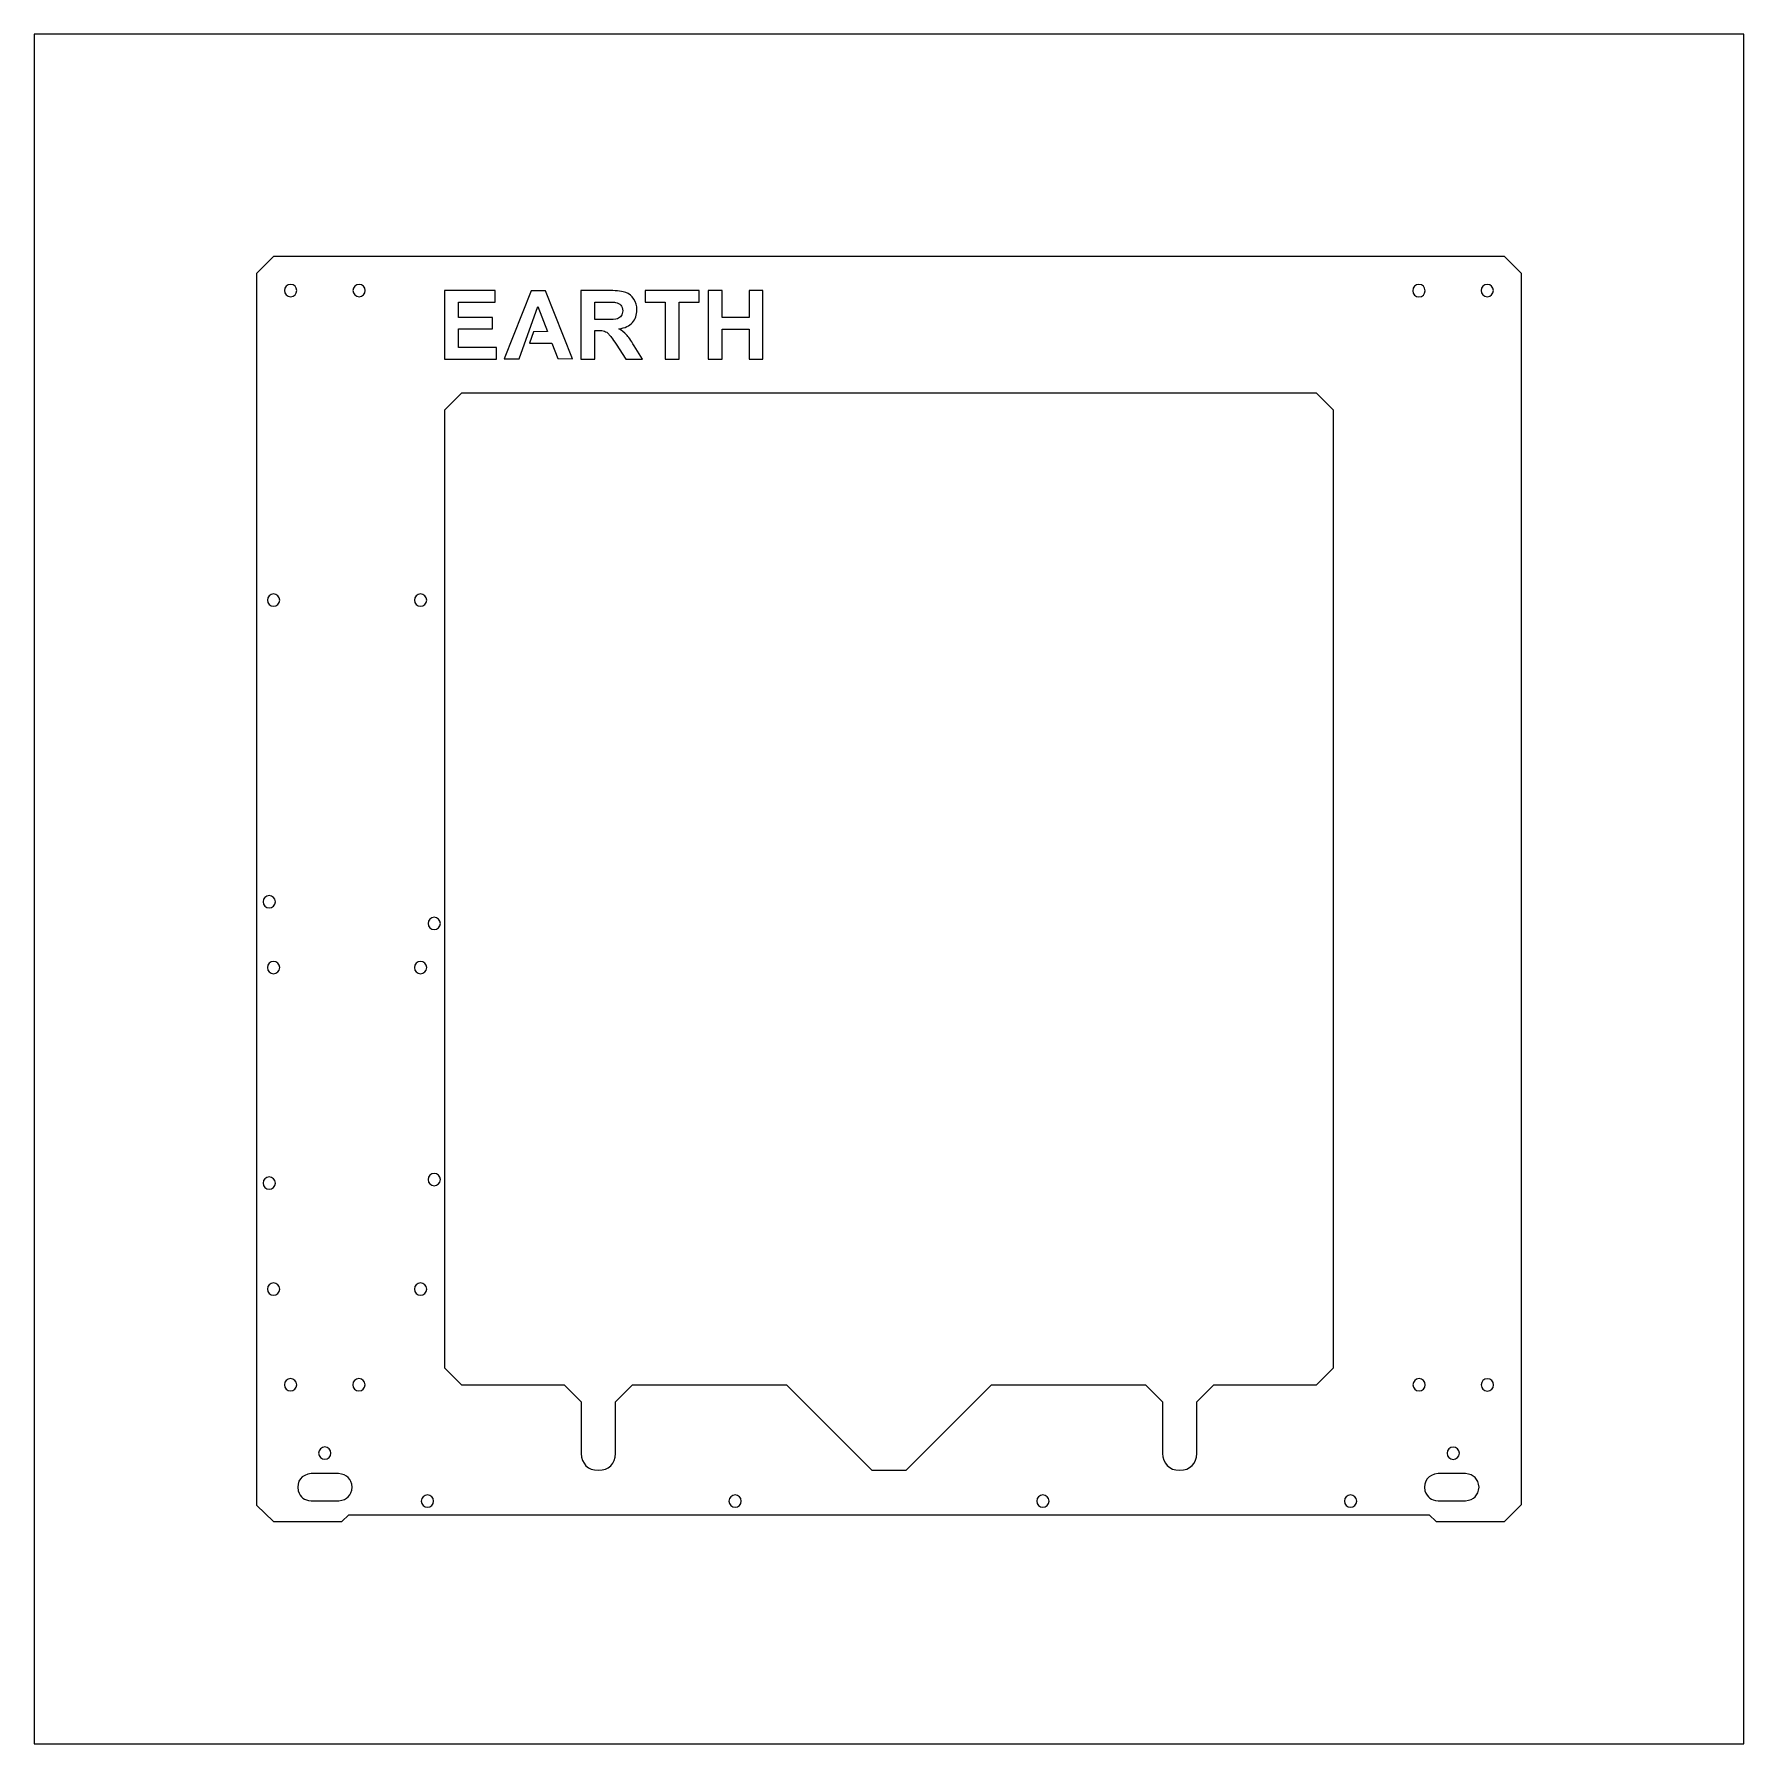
# Model space of a CAD drawing. Header units: millimetres. Extents: x -250 to 250, y -250 to 250.
import ezdxf

# ---------------------------------------------------------------- set-up
doc = ezdxf.new("R2010")
doc.units = ezdxf.units.MM
doc.header["$MEASUREMENT"] = 0
doc.layers.add('Layer 1', color=7, linetype='Continuous')

msp = doc.modelspace()

# ---------------------------------------------------------------- linework, layer by layer
at = {"layer": 'Layer 1', "color": 250, "lineweight": 18}
msp.add_open_spline([(-249.8549, 250.1452), (-249.8549, 250.1452), (250.1452, 250.1452), (250.1452, 250.1452), (250.1452, 250.1452), (250.1452, 250.1452), (250.1452, -249.8549), (250.1452, -249.8549), (250.1452, -249.8549), (250.1452, -249.8549), (-249.8549, -249.8549), (-249.8549, -249.8549), (-249.8549, -249.8549), (-249.8549, -249.8549), (-249.8549, 250.1452), (-249.8549, 250.1452)], degree=3, knots=[0, 0, 0, 0, 0.2, 0.2, 0.2, 0.2, 0.4, 0.4, 0.4, 0.4, 0.6, 0.6, 0.6, 0.6, 1, 1, 1, 1], dxfattribs=at)
at = {"layer": 'Layer 1', "color": 250, "lineweight": 20}
for points, knots in [([(180.1452, 185.1452), (180.1452, 185.1452), (185.1452, 180.1452), (185.1452, 180.1452), (185.1452, 180.1452), (185.1452, 180.1452), (185.1452, -179.8551), (185.1452, -179.8551), (185.1452, -179.8551), (185.1452, -179.8551), (180.1452, -184.8548), (180.1452, -184.8548), (180.1452, -184.8548), (180.1452, -184.8548), (160.1452, -184.8548), (160.1452, -184.8548), (160.1452, -184.8548), (160.1452, -184.8548), (158.1453, -182.8547), (158.1453, -182.8547), (158.1453, -182.8547), (158.1453, -182.8547), (-157.8546, -182.8547), (-157.8546, -182.8547), (-157.8546, -182.8547), (-157.8546, -182.8547), (-159.855, -184.8548), (-159.855, -184.8548), (-159.855, -184.8548), (-159.855, -184.8548), (-179.855, -184.8548), (-179.855, -184.8548), (-179.855, -184.8548), (-179.855, -184.8548), (-184.8548, -180.0464), (-184.8548, -180.0464), (-184.8548, -180.0464), (-184.8548, -180.0464), (-184.8548, 180.1452), (-184.8548, 180.1452), (-184.8548, 180.1452), (-184.8548, 180.1452), (-179.855, 185.1452), (-179.855, 185.1452), (-179.855, 185.1452), (-179.855, 185.1452), (180.1452, 185.1452), (180.1452, 185.1452)], [0, 0, 0, 0, 0.07692308, 0.07692308, 0.07692308, 0.07692308, 0.15384615, 0.15384615, 0.15384615, 0.15384615, 0.23076923, 0.23076923, 0.23076923, 0.23076923, 0.30769231, 0.30769231, 0.30769231, 0.30769231, 0.38461538, 0.38461538, 0.38461538, 0.38461538, 0.46153846, 0.46153846, 0.46153846, 0.46153846, 0.53846154, 0.53846154, 0.53846154, 0.53846154, 0.61538462, 0.61538462, 0.61538462, 0.61538462, 0.69230769, 0.69230769, 0.69230769, 0.69230769, 0.76923077, 0.76923077, 0.76923077, 0.76923077, 0.84615385, 0.84615385, 0.84615385, 0.84615385, 1, 1, 1, 1]), ([(-174.8503, 176.9588), (-173.8563, 176.9588), (-173.0503, 176.153), (-173.0503, 175.1588), (-173.0503, 175.1588), (-173.0503, 174.1647), (-173.8563, 173.3589), (-174.8503, 173.3589), (-174.8503, 173.3589), (-175.8444, 173.3589), (-176.6504, 174.1647), (-176.6504, 175.1588), (-176.6504, 175.1588), (-176.6504, 176.153), (-175.8444, 176.9588), (-174.8503, 176.9588)], [0, 0, 0, 0, 0.2, 0.2, 0.2, 0.2, 0.4, 0.4, 0.4, 0.4, 0.6, 0.6, 0.6, 0.6, 1, 1, 1, 1]), ([(-154.8319, 176.9588), (-153.8378, 176.9588), (-153.032, 176.153), (-153.032, 175.1588), (-153.032, 175.1588), (-153.032, 174.1647), (-153.8378, 173.3589), (-154.8319, 173.3589), (-154.8319, 173.3589), (-155.8261, 173.3589), (-156.632, 174.1647), (-156.632, 175.1588), (-156.632, 175.1588), (-156.632, 176.153), (-155.8261, 176.9588), (-154.8319, 176.9588)], [0, 0, 0, 0, 0.2, 0.2, 0.2, 0.2, 0.4, 0.4, 0.4, 0.4, 0.6, 0.6, 0.6, 0.6, 1, 1, 1, 1]), ([(-129.8547, 155.1453), (-129.8547, 155.1453), (-129.8547, 175.1455), (-129.8547, 175.1455), (-129.8547, 175.1455), (-129.8547, 175.1455), (-115.05, 175.1455), (-115.05, 175.1455), (-115.05, 175.1455), (-115.05, 175.1455), (-115.05, 171.7654), (-115.05, 171.7654), (-115.05, 171.7654), (-115.05, 171.7654), (-125.8043, 171.7654), (-125.8043, 171.7654), (-125.8043, 171.7654), (-125.8043, 171.7654), (-125.8043, 167.3241), (-125.8043, 167.3241), (-125.8043, 167.3241), (-125.8043, 167.3241), (-115.8042, 167.3241), (-115.8042, 167.3241), (-115.8042, 167.3241), (-115.8042, 167.3241), (-115.8042, 163.9441), (-115.8042, 163.9441), (-115.8042, 163.9441), (-115.8042, 163.9441), (-125.8043, 163.9441), (-125.8043, 163.9441), (-125.8043, 163.9441), (-125.8043, 163.9441), (-125.8043, 158.5251), (-125.8043, 158.5251), (-125.8043, 158.5251), (-125.8043, 158.5251), (-114.6591, 158.5251), (-114.6591, 158.5251), (-114.6591, 158.5251), (-114.6591, 158.5251), (-114.6591, 155.1453), (-114.6591, 155.1453), (-114.6591, 155.1453), (-114.6591, 155.1453), (-129.8547, 155.1453), (-129.8547, 155.1453)], [0, 0, 0, 0, 0.07692308, 0.07692308, 0.07692308, 0.07692308, 0.15384615, 0.15384615, 0.15384615, 0.15384615, 0.23076923, 0.23076923, 0.23076923, 0.23076923, 0.30769231, 0.30769231, 0.30769231, 0.30769231, 0.38461538, 0.38461538, 0.38461538, 0.38461538, 0.46153846, 0.46153846, 0.46153846, 0.46153846, 0.53846154, 0.53846154, 0.53846154, 0.53846154, 0.61538462, 0.61538462, 0.61538462, 0.61538462, 0.69230769, 0.69230769, 0.69230769, 0.69230769, 0.76923077, 0.76923077, 0.76923077, 0.76923077, 0.84615385, 0.84615385, 0.84615385, 0.84615385, 1, 1, 1, 1]), ([(-100.2932, 175.1261), (-100.2932, 175.1261), (-92.3762, 155.232), (-92.3762, 155.232), (-92.3762, 155.232), (-92.3762, 155.232), (-96.69, 155.2828), (-96.69, 155.2828), (-96.69, 155.2828), (-96.69, 155.2828), (-98.4154, 159.7996), (-98.4154, 159.7996), (-98.4154, 159.7996), (-98.4154, 159.7996), (-104.9667, 159.7996), (-104.9667, 159.7996), (-104.9667, 159.7996), (-104.9667, 159.7996), (-103.7994, 163.0985), (-103.7994, 163.0985), (-103.7994, 163.0985), (-103.7994, 163.0985), (-99.7348, 163.1493), (-99.7348, 163.1493), (-99.7348, 163.1493), (-99.7348, 163.1493), (-102.5264, 170.457), (-102.5264, 170.457), (-102.5264, 170.457), (-102.5264, 170.457), (-108.0579, 155.1812), (-108.0579, 155.1812), (-108.0579, 155.1812), (-108.0579, 155.1812), (-112.4224, 155.1812), (-112.4224, 155.1812), (-112.4224, 155.1812), (-112.4224, 155.1812), (-104.5562, 175.1261), (-104.5562, 175.1261), (-104.5562, 175.1261), (-104.5562, 175.1261), (-100.2932, 175.1261), (-100.2932, 175.1261)], [0, 0, 0, 0, 0.08333333, 0.08333333, 0.08333333, 0.08333333, 0.16666667, 0.16666667, 0.16666667, 0.16666667, 0.25, 0.25, 0.25, 0.25, 0.33333333, 0.33333333, 0.33333333, 0.33333333, 0.41666667, 0.41666667, 0.41666667, 0.41666667, 0.5, 0.5, 0.5, 0.5, 0.58333333, 0.58333333, 0.58333333, 0.58333333, 0.66666667, 0.66666667, 0.66666667, 0.66666667, 0.75, 0.75, 0.75, 0.75, 0.83333333, 0.83333333, 0.83333333, 0.83333333, 1, 1, 1, 1]), ([(-89.9507, 155.1453), (-89.9507, 155.1453), (-89.9507, 175.1455), (-89.9507, 175.1455), (-89.9507, 175.1455), (-89.9507, 175.1455), (-81.445, 175.1455), (-81.445, 175.1455), (-81.445, 175.1455), (-79.3081, 175.1455), (-77.7531, 174.964), (-76.7848, 174.6054), (-76.7848, 174.6054), (-75.8118, 174.2468), (-75.0389, 173.6091), (-74.457, 172.6919), (-74.457, 172.6919), (-73.8752, 171.7703), (-73.5819, 170.7228), (-73.5819, 169.5402), (-73.5819, 169.5402), (-73.5819, 168.0365), (-74.0194, 166.7979), (-74.8993, 165.8204), (-74.8993, 165.8204), (-75.7792, 164.8427), (-77.092, 164.2283), (-78.8425, 163.972), (-78.8425, 163.972), (-77.9719, 163.4646), (-77.255, 162.906), (-76.6917, 162.2961), (-76.6917, 162.2961), (-76.1237, 161.6862), (-75.3602, 160.6015), (-74.4011, 159.0467), (-74.4011, 159.0467), (-74.4011, 159.0467), (-71.9617, 155.1453), (-71.9617, 155.1453), (-71.9617, 155.1453), (-71.9617, 155.1453), (-76.7895, 155.1453), (-76.7895, 155.1453), (-76.7895, 155.1453), (-76.7895, 155.1453), (-79.6852, 159.5121), (-79.6852, 159.5121), (-79.6852, 159.5121), (-80.7235, 161.0624), (-81.4357, 162.0402), (-81.8221, 162.4451), (-81.8221, 162.4451), (-82.2038, 162.8455), (-82.6089, 163.1247), (-83.0373, 163.2739), (-83.0373, 163.2739), (-83.4701, 163.4227), (-84.1499, 163.4972), (-85.081, 163.4972), (-85.081, 163.4972), (-85.081, 163.4972), (-85.9003, 163.4972), (-85.9003, 163.4972), (-85.9003, 163.4972), (-85.9003, 163.4972), (-85.9003, 155.1453), (-85.9003, 155.1453), (-85.9003, 155.1453), (-85.9003, 155.1453), (-89.9507, 155.1453), (-89.9507, 155.1453)], [0, 0, 0, 0, 0.05263158, 0.05263158, 0.05263158, 0.05263158, 0.10526316, 0.10526316, 0.10526316, 0.10526316, 0.15789474, 0.15789474, 0.15789474, 0.15789474, 0.21052632, 0.21052632, 0.21052632, 0.21052632, 0.26315789, 0.26315789, 0.26315789, 0.26315789, 0.31578947, 0.31578947, 0.31578947, 0.31578947, 0.36842105, 0.36842105, 0.36842105, 0.36842105, 0.42105263, 0.42105263, 0.42105263, 0.42105263, 0.47368421, 0.47368421, 0.47368421, 0.47368421, 0.52631579, 0.52631579, 0.52631579, 0.52631579, 0.57894737, 0.57894737, 0.57894737, 0.57894737, 0.63157895, 0.63157895, 0.63157895, 0.63157895, 0.68421053, 0.68421053, 0.68421053, 0.68421053, 0.73684211, 0.73684211, 0.73684211, 0.73684211, 0.78947368, 0.78947368, 0.78947368, 0.78947368, 0.84210526, 0.84210526, 0.84210526, 0.84210526, 0.89473684, 0.89473684, 0.89473684, 0.89473684, 1, 1, 1, 1]), ([(-65.2809, 155.1453), (-65.2809, 155.1453), (-65.2809, 171.7654), (-65.2809, 171.7654), (-65.2809, 171.7654), (-65.2809, 171.7654), (-71.2028, 171.7654), (-71.2028, 171.7654), (-71.2028, 171.7654), (-71.2028, 171.7654), (-71.2028, 175.1455), (-71.2028, 175.1455), (-71.2028, 175.1455), (-71.2028, 175.1455), (-55.3368, 175.1455), (-55.3368, 175.1455), (-55.3368, 175.1455), (-55.3368, 175.1455), (-55.3368, 171.7654), (-55.3368, 171.7654), (-55.3368, 171.7654), (-55.3368, 171.7654), (-61.2306, 171.7654), (-61.2306, 171.7654), (-61.2306, 171.7654), (-61.2306, 171.7654), (-61.2306, 155.1453), (-61.2306, 155.1453), (-61.2306, 155.1453), (-61.2306, 155.1453), (-65.2809, 155.1453), (-65.2809, 155.1453)], [0, 0, 0, 0, 0.11111111, 0.11111111, 0.11111111, 0.11111111, 0.22222222, 0.22222222, 0.22222222, 0.22222222, 0.33333333, 0.33333333, 0.33333333, 0.33333333, 0.44444444, 0.44444444, 0.44444444, 0.44444444, 0.55555556, 0.55555556, 0.55555556, 0.55555556, 0.66666667, 0.66666667, 0.66666667, 0.66666667, 0.77777778, 0.77777778, 0.77777778, 0.77777778, 1, 1, 1, 1]), ([(-52.7156, 155.1453), (-52.7156, 155.1453), (-52.7156, 175.1455), (-52.7156, 175.1455), (-52.7156, 175.1455), (-52.7156, 175.1455), (-48.6652, 175.1455), (-48.6652, 175.1455), (-48.6652, 175.1455), (-48.6652, 175.1455), (-48.6652, 167.2684), (-48.6652, 167.2684), (-48.6652, 167.2684), (-48.6652, 167.2684), (-40.7879, 167.2684), (-40.7879, 167.2684), (-40.7879, 167.2684), (-40.7879, 167.2684), (-40.7879, 175.1455), (-40.7879, 175.1455), (-40.7879, 175.1455), (-40.7879, 175.1455), (-36.7377, 175.1455), (-36.7377, 175.1455), (-36.7377, 175.1455), (-36.7377, 175.1455), (-36.7377, 155.1453), (-36.7377, 155.1453), (-36.7377, 155.1453), (-36.7377, 155.1453), (-40.7879, 155.1453), (-40.7879, 155.1453), (-40.7879, 155.1453), (-40.7879, 155.1453), (-40.7879, 163.8884), (-40.7879, 163.8884), (-40.7879, 163.8884), (-40.7879, 163.8884), (-48.6652, 163.8884), (-48.6652, 163.8884), (-48.6652, 163.8884), (-48.6652, 163.8884), (-48.6652, 155.1453), (-48.6652, 155.1453), (-48.6652, 155.1453), (-48.6652, 155.1453), (-52.7156, 155.1453), (-52.7156, 155.1453)], [0, 0, 0, 0, 0.07692308, 0.07692308, 0.07692308, 0.07692308, 0.15384615, 0.15384615, 0.15384615, 0.15384615, 0.23076923, 0.23076923, 0.23076923, 0.23076923, 0.30769231, 0.30769231, 0.30769231, 0.30769231, 0.38461538, 0.38461538, 0.38461538, 0.38461538, 0.46153846, 0.46153846, 0.46153846, 0.46153846, 0.53846154, 0.53846154, 0.53846154, 0.53846154, 0.61538462, 0.61538462, 0.61538462, 0.61538462, 0.69230769, 0.69230769, 0.69230769, 0.69230769, 0.76923077, 0.76923077, 0.76923077, 0.76923077, 0.84615385, 0.84615385, 0.84615385, 0.84615385, 1, 1, 1, 1]), ([(155.1483, 176.9357), (156.1423, 176.9357), (156.9483, 176.1298), (156.9483, 175.1358), (156.9483, 175.1358), (156.9483, 174.1416), (156.1423, 173.3357), (155.1483, 173.3357), (155.1483, 173.3357), (154.1542, 173.3357), (153.3482, 174.1416), (153.3482, 175.1358), (153.3482, 175.1358), (153.3482, 176.1298), (154.1542, 176.9357), (155.1483, 176.9357)], [0, 0, 0, 0, 0.2, 0.2, 0.2, 0.2, 0.4, 0.4, 0.4, 0.4, 0.6, 0.6, 0.6, 0.6, 1, 1, 1, 1]), ([(175.1227, 176.9686), (176.1169, 176.9686), (176.9228, 176.1627), (176.9228, 175.1686), (176.9228, 175.1686), (176.9228, 174.1745), (176.1169, 173.3687), (175.1227, 173.3687), (175.1227, 173.3687), (174.1286, 173.3687), (173.3228, 174.1745), (173.3228, 175.1686), (173.3228, 175.1686), (173.3228, 176.1627), (174.1286, 176.9686), (175.1227, 176.9686)], [0, 0, 0, 0, 0.2, 0.2, 0.2, 0.2, 0.4, 0.4, 0.4, 0.4, 0.6, 0.6, 0.6, 0.6, 1, 1, 1, 1]), ([(-85.9003, 166.6818), (-85.9003, 166.6818), (-82.9115, 166.6818), (-82.9115, 166.6818), (-82.9115, 166.6818), (-80.9748, 166.6818), (-79.769, 166.7654), (-79.2848, 166.9285), (-79.2848, 166.9285), (-78.8053, 167.0912), (-78.4236, 167.3754), (-78.1535, 167.7758), (-78.1535, 167.7758), (-77.8788, 168.1762), (-77.7438, 168.6788), (-77.7438, 169.2794), (-77.7438, 169.2794), (-77.7438, 169.9545), (-77.9254, 170.4945), (-78.2839, 170.9134), (-78.2839, 170.9134), (-78.6423, 171.3279), (-79.1499, 171.5886), (-79.8016, 171.6958), (-79.8016, 171.6958), (-80.1321, 171.7422), (-81.1144, 171.7654), (-82.7485, 171.7654), (-82.7485, 171.7654), (-82.7485, 171.7654), (-85.9003, 171.7654), (-85.9003, 171.7654), (-85.9003, 171.7654), (-85.9003, 171.7654), (-85.9003, 166.6818), (-85.9003, 166.6818)], [0, 0, 0, 0, 0.1, 0.1, 0.1, 0.1, 0.2, 0.2, 0.2, 0.2, 0.3, 0.3, 0.3, 0.3, 0.4, 0.4, 0.4, 0.4, 0.5, 0.5, 0.5, 0.5, 0.6, 0.6, 0.6, 0.6, 0.7, 0.7, 0.7, 0.7, 0.8, 0.8, 0.8, 0.8, 1, 1, 1, 1]), ([(-124.8548, 145.1451), (-124.8548, 145.1451), (125.1451, 145.1451), (125.1451, 145.1451), (125.1451, 145.1451), (125.1451, 145.1451), (130.1449, 140.1452), (130.1449, 140.1452), (130.1449, 140.1452), (130.1449, 140.1452), (130.1449, -139.8549), (130.1449, -139.8549), (130.1449, -139.8549), (130.1449, -139.8549), (125.1451, -144.8547), (125.1451, -144.8547), (125.1451, -144.8547), (125.1451, -144.8547), (105.145, -144.8547), (105.145, -144.8547), (105.145, -144.8547), (105.145, -144.8547), (95.1452, -144.8547), (95.1452, -144.8547), (95.1452, -144.8547), (95.1452, -144.8547), (90.1452, -149.8547), (90.1452, -149.8547), (90.1452, -149.8547), (90.1452, -149.8547), (90.1452, -150.8549), (90.1452, -150.8549), (90.1452, -150.8549), (90.1452, -150.8549), (90.1452, -164.9205), (90.1452, -164.9205), (90.1452, -164.9205), (90.1226, -167.8576), (88.2159, -169.8636), (85.145, -169.8636), (85.145, -169.8636), (82.0687, -169.8636), (80.2831, -167.7599), (80.145, -164.9205), (80.145, -164.9205), (80.145, -164.9205), (80.145, -150.8549), (80.145, -150.8549), (80.145, -150.8549), (80.145, -150.8549), (80.145, -149.8547), (80.145, -149.8547), (80.145, -149.8547), (80.145, -149.8547), (75.1452, -144.8547), (75.1452, -144.8547), (75.1452, -144.8547), (75.1452, -144.8547), (30.1451, -144.8547), (30.1451, -144.8547), (30.1451, -144.8547), (30.1451, -144.8547), (5.1452, -169.8548), (5.1452, -169.8548), (5.1452, -169.8548), (5.1452, -169.8548), (-4.855, -169.8548), (-4.855, -169.8548), (-4.855, -169.8548), (-4.855, -169.8548), (-29.8549, -144.8547), (-29.8549, -144.8547), (-29.8549, -144.8547), (-29.8549, -144.8547), (-74.8549, -144.8547), (-74.8549, -144.8547), (-74.8549, -144.8547), (-74.8549, -144.8547), (-79.8548, -149.8547), (-79.8548, -149.8547), (-79.8548, -149.8547), (-79.8548, -149.8547), (-79.8548, -150.8549), (-79.8548, -150.8549), (-79.8548, -150.8549), (-79.8548, -150.8549), (-79.8548, -164.9205), (-79.8548, -164.9205), (-79.8548, -164.9205), (-79.9265, -167.9566), (-81.7845, -169.8636), (-84.8548, -169.8636), (-84.8548, -169.8636), (-87.9318, -169.8636), (-89.7825, -167.9587), (-89.855, -164.9205), (-89.855, -164.9205), (-89.855, -164.9205), (-89.855, -150.8549), (-89.855, -150.8549), (-89.855, -150.8549), (-89.855, -150.8549), (-89.855, -149.8547), (-89.855, -149.8547), (-89.855, -149.8547), (-89.855, -149.8547), (-94.855, -144.8547), (-94.855, -144.8547), (-94.855, -144.8547), (-94.855, -144.8547), (-104.8548, -144.8547), (-104.8548, -144.8547), (-104.8548, -144.8547), (-104.8548, -144.8547), (-124.8548, -144.8547), (-124.8548, -144.8547), (-124.8548, -144.8547), (-124.8548, -144.8547), (-129.8547, -139.8549), (-129.8547, -139.8549), (-129.8547, -139.8549), (-129.8547, -139.8549), (-129.8547, 140.1452), (-129.8547, 140.1452), (-129.8547, 140.1452), (-129.8547, 140.1452), (-124.8548, 145.1451), (-124.8548, 145.1451)], [0, 0, 0, 0, 0.03030303, 0.03030303, 0.03030303, 0.03030303, 0.06060606, 0.06060606, 0.06060606, 0.06060606, 0.09090909, 0.09090909, 0.09090909, 0.09090909, 0.12121212, 0.12121212, 0.12121212, 0.12121212, 0.15151515, 0.15151515, 0.15151515, 0.15151515, 0.18181818, 0.18181818, 0.18181818, 0.18181818, 0.21212121, 0.21212121, 0.21212121, 0.21212121, 0.24242424, 0.24242424, 0.24242424, 0.24242424, 0.27272727, 0.27272727, 0.27272727, 0.27272727, 0.3030303, 0.3030303, 0.3030303, 0.3030303, 0.33333333, 0.33333333, 0.33333333, 0.33333333, 0.36363636, 0.36363636, 0.36363636, 0.36363636, 0.39393939, 0.39393939, 0.39393939, 0.39393939, 0.42424242, 0.42424242, 0.42424242, 0.42424242, 0.45454545, 0.45454545, 0.45454545, 0.45454545, 0.48484848, 0.48484848, 0.48484848, 0.48484848, 0.51515152, 0.51515152, 0.51515152, 0.51515152, 0.54545455, 0.54545455, 0.54545455, 0.54545455, 0.57575758, 0.57575758, 0.57575758, 0.57575758, 0.60606061, 0.60606061, 0.60606061, 0.60606061, 0.63636364, 0.63636364, 0.63636364, 0.63636364, 0.66666667, 0.66666667, 0.66666667, 0.66666667, 0.6969697, 0.6969697, 0.6969697, 0.6969697, 0.72727273, 0.72727273, 0.72727273, 0.72727273, 0.75757576, 0.75757576, 0.75757576, 0.75757576, 0.78787879, 0.78787879, 0.78787879, 0.78787879, 0.81818182, 0.81818182, 0.81818182, 0.81818182, 0.84848485, 0.84848485, 0.84848485, 0.84848485, 0.87878788, 0.87878788, 0.87878788, 0.87878788, 0.90909091, 0.90909091, 0.90909091, 0.90909091, 0.93939394, 0.93939394, 0.93939394, 0.93939394, 1, 1, 1, 1]), ([(-179.8547, 86.445), (-178.8607, 86.445), (-178.0548, 85.6392), (-178.0548, 84.6452), (-178.0548, 84.6452), (-178.0548, 83.651), (-178.8607, 82.845), (-179.8549, 82.8454), (-179.8549, 82.8454), (-180.8489, 82.8454), (-181.6548, 83.651), (-181.6548, 84.6453), (-181.6548, 84.6453), (-181.6548, 85.6392), (-180.8489, 86.4451), (-179.8547, 86.445)], [0, 0, 0, 0, 0.2, 0.2, 0.2, 0.2, 0.4, 0.4, 0.4, 0.4, 0.6, 0.6, 0.6, 0.6, 1, 1, 1, 1]), ([(-136.8547, 86.445), (-135.8606, 86.445), (-135.0549, 85.6392), (-135.0549, 84.6452), (-135.0549, 84.6452), (-135.0549, 83.651), (-135.8606, 82.845), (-136.8548, 82.8454), (-136.8548, 82.8454), (-137.8489, 82.8454), (-138.6549, 83.651), (-138.6547, 84.6453), (-138.6547, 84.6453), (-138.6547, 85.6392), (-137.8489, 86.4451), (-136.8547, 86.445)], [0, 0, 0, 0, 0.2, 0.2, 0.2, 0.2, 0.4, 0.4, 0.4, 0.4, 0.6, 0.6, 0.6, 0.6, 1, 1, 1, 1]), ([(-181.1148, -1.7749), (-180.1206, -1.7749), (-179.3149, -2.5807), (-179.3149, -3.5748), (-179.3149, -3.5748), (-179.3149, -4.5689), (-180.1206, -5.3748), (-181.1148, -5.3746), (-181.1148, -5.3746), (-182.109, -5.3746), (-182.9148, -4.5689), (-182.9147, -3.5747), (-182.9147, -3.5747), (-182.9147, -2.5807), (-182.109, -1.7747), (-181.1148, -1.7749)], [0, 0, 0, 0, 0.2, 0.2, 0.2, 0.2, 0.4, 0.4, 0.4, 0.4, 0.6, 0.6, 0.6, 0.6, 1, 1, 1, 1]), ([(-132.8548, -8.1249), (-131.8606, -8.1249), (-131.0549, -8.9307), (-131.0549, -9.9248), (-131.0549, -9.9248), (-131.0549, -10.9189), (-131.8606, -11.7248), (-132.8548, -11.7246), (-132.8548, -11.7246), (-133.849, -11.7246), (-134.6548, -10.9189), (-134.6547, -9.9247), (-134.6547, -9.9247), (-134.6547, -8.9307), (-133.849, -8.1247), (-132.8548, -8.1249)], [0, 0, 0, 0, 0.2, 0.2, 0.2, 0.2, 0.4, 0.4, 0.4, 0.4, 0.6, 0.6, 0.6, 0.6, 1, 1, 1, 1]), ([(-179.8547, -21.0549), (-178.8607, -21.0549), (-178.0548, -21.8606), (-178.0548, -22.8548), (-178.0548, -22.8548), (-178.0548, -23.8489), (-178.8607, -24.6548), (-179.8549, -24.6546), (-179.8549, -24.6546), (-180.8489, -24.6546), (-181.6548, -23.8489), (-181.6548, -22.8547), (-181.6548, -22.8547), (-181.6548, -21.8606), (-180.8489, -21.0549), (-179.8547, -21.0549)], [0, 0, 0, 0, 0.2, 0.2, 0.2, 0.2, 0.4, 0.4, 0.4, 0.4, 0.6, 0.6, 0.6, 0.6, 1, 1, 1, 1]), ([(-136.8547, -21.0549), (-135.8606, -21.0549), (-135.0549, -21.8606), (-135.0549, -22.8548), (-135.0549, -22.8548), (-135.0549, -23.8489), (-135.8606, -24.6548), (-136.8548, -24.6546), (-136.8548, -24.6546), (-137.8489, -24.6546), (-138.6549, -23.8489), (-138.6547, -22.8547), (-138.6547, -22.8547), (-138.6547, -21.8606), (-137.8489, -21.0549), (-136.8547, -21.0549)], [0, 0, 0, 0, 0.2, 0.2, 0.2, 0.2, 0.4, 0.4, 0.4, 0.4, 0.6, 0.6, 0.6, 0.6, 1, 1, 1, 1]), ([(-181.1148, -84.0549), (-180.1206, -84.0549), (-179.3149, -84.8607), (-179.3149, -85.8547), (-179.3149, -85.8547), (-179.3149, -86.8489), (-180.1206, -87.6549), (-181.1148, -87.6545), (-181.1148, -87.6545), (-182.109, -87.6545), (-182.9148, -86.8489), (-182.9147, -85.8547), (-182.9147, -85.8547), (-182.9147, -84.8607), (-182.109, -84.0548), (-181.1148, -84.0549)], [0, 0, 0, 0, 0.2, 0.2, 0.2, 0.2, 0.4, 0.4, 0.4, 0.4, 0.6, 0.6, 0.6, 0.6, 1, 1, 1, 1]), ([(-132.8548, -83.0549), (-131.8606, -83.0549), (-131.0549, -83.8607), (-131.0549, -84.8548), (-131.0549, -84.8548), (-131.0549, -85.8489), (-131.8606, -86.6548), (-132.8548, -86.6546), (-132.8548, -86.6546), (-133.849, -86.6546), (-134.6548, -85.8489), (-134.6547, -84.8547), (-134.6547, -84.8547), (-134.6547, -83.8607), (-133.849, -83.0547), (-132.8548, -83.0549)], [0, 0, 0, 0, 0.2, 0.2, 0.2, 0.2, 0.4, 0.4, 0.4, 0.4, 0.6, 0.6, 0.6, 0.6, 1, 1, 1, 1]), ([(-179.8547, -115.0549), (-178.8607, -115.0549), (-178.0548, -115.8606), (-178.0548, -116.8548), (-178.0548, -116.8548), (-178.0548, -117.8489), (-178.8607, -118.6548), (-179.8549, -118.6545), (-179.8549, -118.6545), (-180.8489, -118.6545), (-181.6548, -117.8489), (-181.6548, -116.8547), (-181.6548, -116.8547), (-181.6548, -115.8606), (-180.8489, -115.0548), (-179.8547, -115.0549)], [0, 0, 0, 0, 0.2, 0.2, 0.2, 0.2, 0.4, 0.4, 0.4, 0.4, 0.6, 0.6, 0.6, 0.6, 1, 1, 1, 1]), ([(-136.8547, -115.0549), (-135.8606, -115.0549), (-135.0549, -115.8606), (-135.0549, -116.8548), (-135.0549, -116.8548), (-135.0549, -117.8489), (-135.8606, -118.6548), (-136.8548, -118.6545), (-136.8548, -118.6545), (-137.8489, -118.6545), (-138.6549, -117.8489), (-138.6547, -116.8547), (-138.6547, -116.8547), (-138.6547, -115.8606), (-137.8489, -115.0548), (-136.8547, -115.0549)], [0, 0, 0, 0, 0.2, 0.2, 0.2, 0.2, 0.4, 0.4, 0.4, 0.4, 0.6, 0.6, 0.6, 0.6, 1, 1, 1, 1]), ([(-174.8859, -143.0341), (-173.8919, -143.0341), (-173.086, -143.8399), (-173.086, -144.8341), (-173.086, -144.8341), (-173.086, -145.8282), (-173.8919, -146.6341), (-174.8859, -146.6341), (-174.8859, -146.6341), (-175.88, -146.6341), (-176.686, -145.8282), (-176.686, -144.8341), (-176.686, -144.8341), (-176.686, -143.8399), (-175.88, -143.0341), (-174.8859, -143.0341)], [0, 0, 0, 0, 0.2, 0.2, 0.2, 0.2, 0.4, 0.4, 0.4, 0.4, 0.6, 0.6, 0.6, 0.6, 1, 1, 1, 1]), ([(-154.8722, -143.0341), (-153.8781, -143.0341), (-153.0721, -143.8399), (-153.0721, -144.8341), (-153.0721, -144.8341), (-153.0721, -145.8282), (-153.8781, -146.6341), (-154.8722, -146.6341), (-154.8722, -146.6341), (-155.8662, -146.6341), (-156.6721, -145.8282), (-156.6721, -144.8341), (-156.6721, -144.8341), (-156.6721, -143.8399), (-155.8662, -143.0341), (-154.8722, -143.0341)], [0, 0, 0, 0, 0.2, 0.2, 0.2, 0.2, 0.4, 0.4, 0.4, 0.4, 0.6, 0.6, 0.6, 0.6, 1, 1, 1, 1]), ([(155.1594, -143.0638), (156.1535, -143.0638), (156.9593, -143.8697), (156.9593, -144.8637), (156.9593, -144.8637), (156.9593, -145.8579), (156.1535, -146.6638), (155.1594, -146.6638), (155.1594, -146.6638), (154.1652, -146.6638), (153.3593, -145.8579), (153.3593, -144.8637), (153.3593, -144.8637), (153.3593, -143.8697), (154.1652, -143.0638), (155.1594, -143.0638)], [0, 0, 0, 0, 0.2, 0.2, 0.2, 0.2, 0.4, 0.4, 0.4, 0.4, 0.6, 0.6, 0.6, 0.6, 1, 1, 1, 1]), ([(175.1381, -143.1086), (176.1321, -143.1086), (176.9381, -143.9145), (176.9381, -144.9085), (176.9381, -144.9085), (176.9381, -145.9027), (176.1321, -146.7087), (175.1381, -146.7087), (175.1381, -146.7087), (174.144, -146.7087), (173.338, -145.9027), (173.338, -144.9085), (173.338, -144.9085), (173.338, -143.9145), (174.144, -143.1086), (175.1381, -143.1086)], [0, 0, 0, 0, 0.2, 0.2, 0.2, 0.2, 0.4, 0.4, 0.4, 0.4, 0.6, 0.6, 0.6, 0.6, 1, 1, 1, 1]), ([(-164.879, -163.0479), (-163.885, -163.0479), (-163.079, -163.8538), (-163.079, -164.8479), (-163.079, -164.8479), (-163.079, -165.842), (-163.885, -166.6478), (-164.879, -166.6478), (-164.879, -166.6478), (-165.8731, -166.6478), (-166.6791, -165.842), (-166.6791, -164.8479), (-166.6791, -164.8479), (-166.6791, -163.8538), (-165.8731, -163.0479), (-164.879, -163.0479)], [0, 0, 0, 0, 0.2, 0.2, 0.2, 0.2, 0.4, 0.4, 0.4, 0.4, 0.6, 0.6, 0.6, 0.6, 1, 1, 1, 1]), ([(165.1488, -163.0874), (166.1429, -163.0874), (166.9487, -163.8932), (166.9487, -164.8874), (166.9487, -164.8874), (166.9487, -165.8815), (166.1429, -166.6874), (165.1488, -166.6874), (165.1488, -166.6874), (164.1547, -166.6874), (163.3487, -165.8815), (163.3487, -164.8874), (163.3487, -164.8874), (163.3487, -163.8932), (164.1547, -163.0874), (165.1488, -163.0874)], [0, 0, 0, 0, 0.2, 0.2, 0.2, 0.2, 0.4, 0.4, 0.4, 0.4, 0.6, 0.6, 0.6, 0.6, 1, 1, 1, 1]), ([(-168.8285, -170.8177), (-168.8285, -170.8177), (-160.8324, -170.8177), (-160.8324, -170.8177), (-160.8324, -170.8177), (-158.2909, -171.1532), (-157.1674, -172.2762), (-156.8324, -174.818), (-156.8324, -174.818), (-157.1613, -177.3127), (-158.2604, -178.4649), (-160.7654, -178.8181), (-160.7654, -178.8181), (-160.7654, -178.8181), (-168.8285, -178.8181), (-168.8285, -178.8181), (-168.8285, -178.8181), (-170.9964, -178.5321), (-171.8551, -177.8734), (-172.6922, -175.8534), (-172.6922, -175.8534), (-173.078, -172.9203), (-171.7614, -171.2048), (-168.8285, -170.8177)], [0, 0, 0, 0, 0.14285714, 0.14285714, 0.14285714, 0.14285714, 0.28571429, 0.28571429, 0.28571429, 0.28571429, 0.42857143, 0.42857143, 0.42857143, 0.42857143, 0.57142857, 0.57142857, 0.57142857, 0.57142857, 0.71428571, 0.71428571, 0.71428571, 0.71428571, 1, 1, 1, 1]), ([(160.7261, -170.8177), (160.7261, -170.8177), (168.7222, -170.8177), (168.7222, -170.8177), (168.7222, -170.8177), (171.2637, -171.1532), (172.3872, -172.2762), (172.7223, -174.818), (172.7223, -174.818), (172.3933, -177.3127), (171.2941, -178.4649), (168.7891, -178.8181), (168.7891, -178.8181), (168.7891, -178.8181), (160.7261, -178.8181), (160.7261, -178.8181), (160.7261, -178.8181), (158.5582, -178.5321), (157.6995, -177.8734), (156.8624, -175.8534), (156.8624, -175.8534), (156.4766, -172.9203), (157.7932, -171.2048), (160.7261, -170.8177)], [0, 0, 0, 0, 0.14285714, 0.14285714, 0.14285714, 0.14285714, 0.28571429, 0.28571429, 0.28571429, 0.28571429, 0.42857143, 0.42857143, 0.42857143, 0.42857143, 0.57142857, 0.57142857, 0.57142857, 0.57142857, 0.71428571, 0.71428571, 0.71428571, 0.71428571, 1, 1, 1, 1]), ([(-134.8548, -177.0548), (-133.8607, -177.0548), (-133.0549, -177.8607), (-133.0549, -178.8548), (-133.0549, -178.8548), (-133.0549, -179.8489), (-133.8607, -180.6547), (-134.8548, -180.6547), (-134.8548, -180.6547), (-135.849, -180.6547), (-136.6549, -179.8489), (-136.6549, -178.8548), (-136.6549, -178.8548), (-136.6549, -177.8607), (-135.849, -177.0548), (-134.8548, -177.0548)], [0, 0, 0, 0, 0.2, 0.2, 0.2, 0.2, 0.4, 0.4, 0.4, 0.4, 0.6, 0.6, 0.6, 0.6, 1, 1, 1, 1]), ([(-44.8548, -177.0548), (-43.8607, -177.0548), (-43.0549, -177.8607), (-43.0549, -178.8548), (-43.0549, -178.8548), (-43.0549, -179.8489), (-43.8607, -180.6547), (-44.8548, -180.6547), (-44.8548, -180.6547), (-45.8489, -180.6547), (-46.6549, -179.8489), (-46.6549, -178.8548), (-46.6549, -178.8548), (-46.6549, -177.8607), (-45.8489, -177.0548), (-44.8548, -177.0548)], [0, 0, 0, 0, 0.2, 0.2, 0.2, 0.2, 0.4, 0.4, 0.4, 0.4, 0.6, 0.6, 0.6, 0.6, 1, 1, 1, 1]), ([(45.145, -177.0548), (46.1391, -177.0548), (46.9451, -177.8607), (46.9451, -178.8548), (46.9451, -178.8548), (46.9451, -179.8489), (46.1391, -180.6547), (45.145, -180.6547), (45.145, -180.6547), (44.151, -180.6547), (43.345, -179.8489), (43.345, -178.8548), (43.345, -178.8548), (43.345, -177.8607), (44.151, -177.0548), (45.145, -177.0548)], [0, 0, 0, 0, 0.2, 0.2, 0.2, 0.2, 0.4, 0.4, 0.4, 0.4, 0.6, 0.6, 0.6, 0.6, 1, 1, 1, 1]), ([(135.145, -177.0548), (136.1391, -177.0548), (136.9451, -177.8607), (136.9451, -178.8548), (136.9451, -178.8548), (136.9451, -179.8489), (136.1391, -180.6547), (135.145, -180.6547), (135.145, -180.6547), (134.151, -180.6547), (133.3451, -179.8489), (133.3451, -178.8548), (133.3451, -178.8548), (133.3451, -177.8607), (134.151, -177.0548), (135.145, -177.0548)], [0, 0, 0, 0, 0.2, 0.2, 0.2, 0.2, 0.4, 0.4, 0.4, 0.4, 0.6, 0.6, 0.6, 0.6, 1, 1, 1, 1])]:
    msp.add_open_spline(points, degree=3, knots=knots, dxfattribs=at)

doc.saveas('drawing.dxf')
